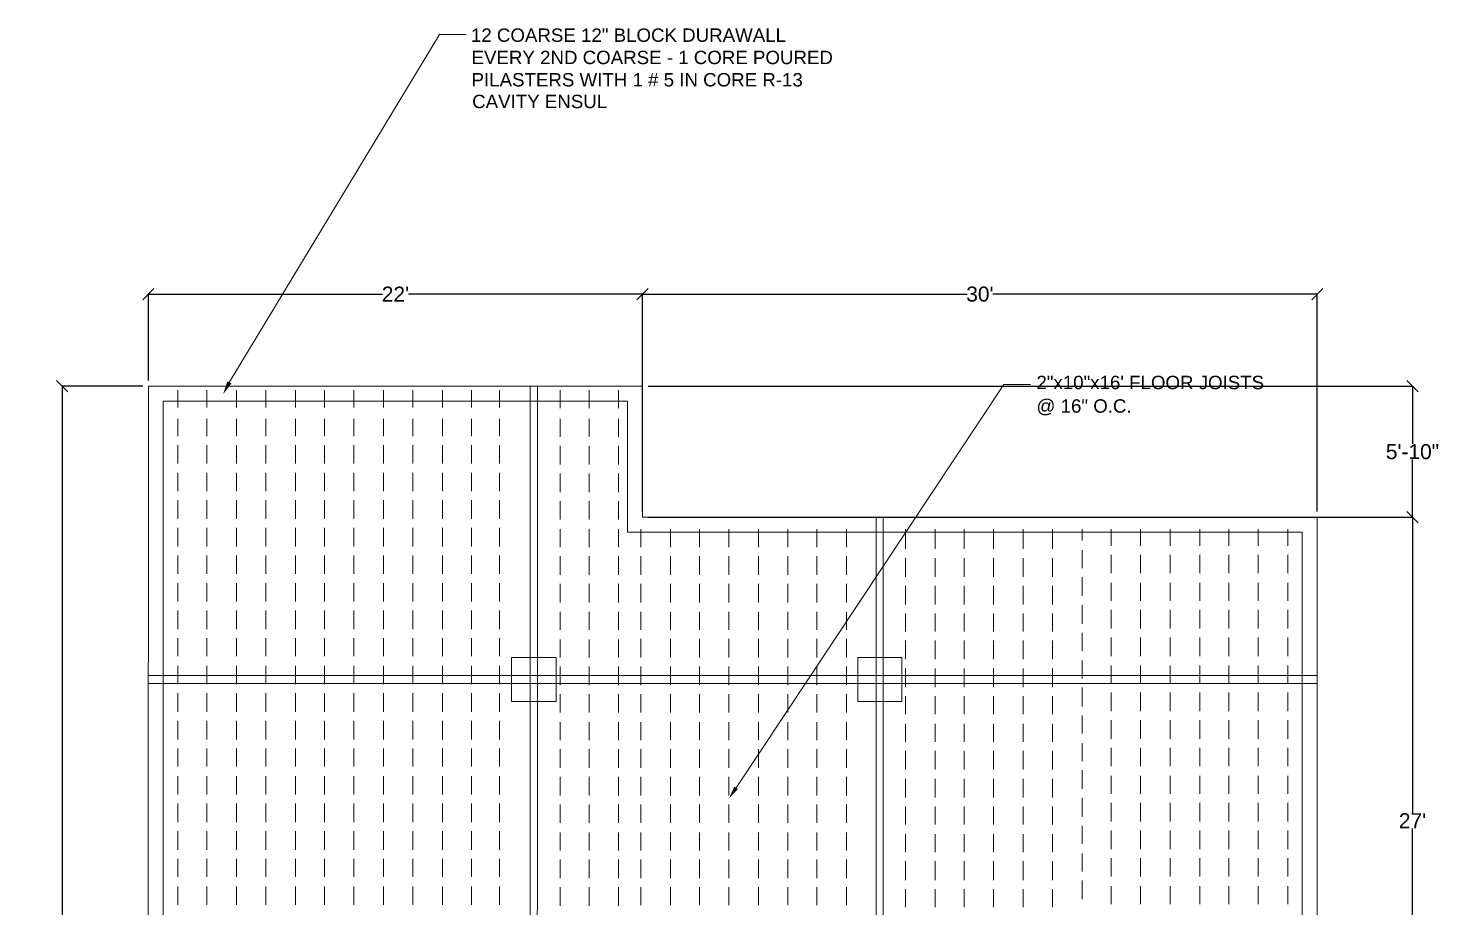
# Model space of a CAD drawing. Header units: inches. Extents: x 2489 to 11897, y 91 to 1364.
# Drawn here: x 8657 to 9411, y 712 to 1182 of the extents above; entities that cross this region are included whole.
import ezdxf

# ---------------------------------------------------------------- set-up
doc = ezdxf.new("R2010")
doc.units = ezdxf.units.IN
doc.header["$MEASUREMENT"] = 0
for name, color, linetype in [('PDF_Geometry', 7, 'Continuous'), ('PDF_Solid Fills', 7, 'Continuous'), ('PDF_Text', 7, 'Continuous')]:
    doc.layers.add(name, color=color, linetype=linetype)
doc.styles.add('PDF Arial', font='arial.ttf')
doc.styles.get("Standard").update_dxf_attribs({"font": 'arial.ttf'})
doc.dimstyles.get("Standard").update_dxf_attribs({"dimtxt": 8, "dimasz": 6, "dimexe": 0.18, "dimexo": 3, "dimgap": 0.09, "dimtad": 0, "dimtih": 1, "dimtoh": 1, "dimdec": 4, "dimzin": 0, "dimdsep": 46, "dimlunit": 4, "dimtxsty": 'Standard', "dimblk": 'OBLIQUE', "dimcen": 0.09, "dimadec": 0, "dimazin": 0, "dimtfac": 1, "dimtdec": 4, "dimtofl": 0, "dimtmove": 0, "dimatfit": 3, "dimldrblk": 'OBLIQUE', "dimfxl": 1, "dimtolj": 1, "dimtzin": 0, "dimarcsym": 0})

# ---------------------------------------------------------------- blocks, each defined once
blk = doc.blocks.new('_Oblique')
at = {"color": 0, "linetype": 'ByBlock', "lineweight": -2}
blk.add_line((-0.5, -0.5), (0.5, 0.5), dxfattribs=at)
blk = doc.blocks.new('*D166')
at = {"color": 0, "lineweight": -2, "transparency": 16777216}
for p, q in [((9348.21, 920.87), (9396.2, 920.87)), ((9396.02, 920.87), (9396.02, 762.99)), ((9396.02, 596.9), (9396.02, 754.78)), ((9348.21, 596.9), (9396.2, 596.9))]:
    blk.add_line(p, q, dxfattribs=at)
at = {"layer": 'Defpoints', "color": 0, "lineweight": 15, "transparency": 16777216}
for p in [(9345.21, 920.87), (9396.02, 920.87), (9345.21, 596.9)]:
    blk.add_point(p, dxfattribs=at)
at = {"color": 0, "lineweight": -2, "transparency": 16777216, "xscale": 6, "yscale": 6, "zscale": 6}
for p, rotation in [((9396.02, 920.87), 90), ((9396.02, 596.9), 270)]:
    blk.add_blockref('_Oblique', p, dxfattribs=dict(at, rotation=rotation))
at = {"color": 0, "lineweight": 15, "transparency": 16777216, "insert": (9396.02, 758.89), "char_height": 8, "attachment_point": 5}
blk.add_mtext("\\A1;27'", dxfattribs=at)
blk = doc.blocks.new('*D167')
at = {"color": 0, "lineweight": -2, "transparency": 16777216}
for p, q in [((8984.98, 923.87), (8984.98, 1040.09)), ((8984.98, 1039.91), (9158.22, 1039.91)), ((9345.21, 1039.91), (9171.97, 1039.91)), ((9345.21, 923.87), (9345.21, 1040.09))]:
    blk.add_line(p, q, dxfattribs=at)
at = {"layer": 'Defpoints', "color": 0, "lineweight": 15, "transparency": 16777216}
for p in [(9345.21, 1039.91), (8984.98, 920.87), (9345.21, 920.87)]:
    blk.add_point(p, dxfattribs=at)
at = {"color": 0, "lineweight": -2, "transparency": 16777216, "xscale": 6, "yscale": 6, "zscale": 6, "rotation": 180}
blk.add_blockref('_Oblique', (8984.98, 1039.91), dxfattribs=at)
at = {"color": 0, "lineweight": -2, "transparency": 16777216, "xscale": 6, "yscale": 6, "zscale": 6}
blk.add_blockref('_Oblique', (9345.21, 1039.91), dxfattribs=at)
at = {"color": 0, "lineweight": 15, "transparency": 16777216, "insert": (9165.1, 1039.91), "char_height": 8, "attachment_point": 5}
blk.add_mtext("\\A1;30'", dxfattribs=at)
blk = doc.blocks.new('*D168')
at = {"color": 0, "lineweight": -2, "transparency": 16777216}
for p, q in [((8721.21, 993.73), (8721.21, 1040.09)), ((8721.21, 1039.91), (8846.15, 1039.91)), ((8984.98, 1039.91), (8860.04, 1039.91)), ((8984.98, 993.73), (8984.98, 1040.09))]:
    blk.add_line(p, q, dxfattribs=at)
at = {"layer": 'Defpoints', "color": 0, "lineweight": 15, "transparency": 16777216}
for p in [(8721.21, 1039.91), (8721.21, 990.73), (8984.98, 990.73)]:
    blk.add_point(p, dxfattribs=at)
at = {"color": 0, "lineweight": -2, "transparency": 16777216, "xscale": 6, "yscale": 6, "zscale": 6, "rotation": 180}
blk.add_blockref('_Oblique', (8721.21, 1039.91), dxfattribs=at)
at = {"color": 0, "lineweight": -2, "transparency": 16777216, "xscale": 6, "yscale": 6, "zscale": 6}
blk.add_blockref('_Oblique', (8984.98, 1039.91), dxfattribs=at)
at = {"color": 0, "lineweight": 15, "transparency": 16777216, "insert": (8853.1, 1039.91), "char_height": 8, "attachment_point": 5}
blk.add_mtext("\\A1;22'", dxfattribs=at)
blk = doc.blocks.new('*D169')
at = {"color": 0, "lineweight": -2, "transparency": 16777216}
for p, q in [((8718.21, 990.73), (8675.04, 990.73)), ((8675.22, 990.73), (8675.22, 677.91)), ((8675.22, 356.75), (8675.22, 669.56)), ((8718.2, 356.75), (8675.04, 356.75))]:
    blk.add_line(p, q, dxfattribs=at)
at = {"layer": 'Defpoints', "color": 0, "lineweight": 15, "transparency": 16777216}
for p in [(8721.21, 990.73), (8675.22, 356.75), (8721.2, 356.75)]:
    blk.add_point(p, dxfattribs=at)
at = {"color": 0, "lineweight": -2, "transparency": 16777216, "xscale": 6, "yscale": 6, "zscale": 6}
for p, rotation in [((8675.22, 990.73), 90), ((8675.22, 356.75), 270)]:
    blk.add_blockref('_Oblique', p, dxfattribs=dict(at, rotation=rotation))
at = {"color": 0, "lineweight": 15, "transparency": 16777216, "insert": (8675.22, 673.74), "char_height": 8, "attachment_point": 5}
blk.add_mtext('\\A1;52\'-10"', dxfattribs=at)
blk = doc.blocks.new('*D176')
at = {"color": 0, "lineweight": -2, "transparency": 16777216}
for p, q in [((8987.98, 990.73), (9396.2, 990.73)), ((9396.02, 990.73), (9396.02, 959.97)), ((9396.02, 920.87), (9396.02, 951.63)), ((8987.98, 920.87), (9396.2, 920.87))]:
    blk.add_line(p, q, dxfattribs=at)
at = {"layer": 'Defpoints', "color": 0, "lineweight": 15, "transparency": 16777216}
for p in [(8984.98, 990.73), (9396.02, 990.73), (8984.98, 920.87)]:
    blk.add_point(p, dxfattribs=at)
at = {"color": 0, "lineweight": -2, "transparency": 16777216, "xscale": 6, "yscale": 6, "zscale": 6}
for p, rotation in [((9396.02, 990.73), 90), ((9396.02, 920.87), 270)]:
    blk.add_blockref('_Oblique', p, dxfattribs=dict(at, rotation=rotation))
at = {"color": 0, "lineweight": 15, "transparency": 16777216, "insert": (9396.02, 955.8), "char_height": 8, "attachment_point": 5}
blk.add_mtext('\\A1;5\'-10"', dxfattribs=at)

msp = doc.modelspace()

# ---------------------------------------------------------------- linework, layer by layer
at = {"lineweight": 15}
for p, q in [((8721.21073, 990.72542), (8721.2048, 356.74677)), ((8984.98042, 990.72536), (8721.21073, 990.72542)), ((8984.98044, 920.87464), (8984.98042, 990.72536)), ((8729.21066, 982.72542), (8729.20487, 364.74677)), ((8976.98042, 982.72536), (8729.21066, 982.72542)), ((8976.98043, 912.87464), (8976.98042, 982.72536)), ((9345.21072, 920.87464), (8984.98044, 920.87464)), ((9345.21072, 596.90021), (9345.21072, 920.87464)), ((9337.21072, 912.87464), (8976.98043, 912.87464)), ((9337.21072, 596.90021), (9337.21072, 912.87464))]:
    msp.add_line(p, q, dxfattribs=at)
at = {"layer": 'PDF_Geometry', "lineweight": 9}
for points in [[(8764.33397, 992.83964), (8876.64759, 1178.42062), (8890.80742, 1178.42062)], [(8736.97971, 988.73161), (8736.97971, 979.39896)], [(8752.42683, 988.73161), (8752.42683, 979.39896)], [(8768.19572, 988.73161), (8768.19572, 979.39896)], [(8783.96472, 988.73161), (8783.96472, 979.39896)], [(8815.18086, 988.73161), (8815.18086, 979.39896)], [(8846.71875, 988.73161), (8846.71875, 979.39896)], [(8862.48763, 988.73161), (8862.48763, 979.39896)], [(8878.25664, 988.73161), (8878.25664, 979.39896)], [(8893.70376, 988.73161), (8893.70376, 979.39896)], [(8908.70376, 988.73161), (8908.70376, 979.39896)], [(8941.01067, 988.73161), (8941.01067, 979.07715)], [(8956.45767, 988.73161), (8956.45767, 979.07715)], [(8972.2268, 988.73161), (8972.2268, 979.07715)], [(9034.9807, 776.47316), (9177.8668, 991.76761), (9192.02651, 991.76761)], [(8736.97971, 973.42414), (8736.97971, 964.09149)], [(8752.42683, 973.42414), (8752.42683, 964.09149)], [(8768.19572, 973.42414), (8768.19572, 964.09149)], [(8783.96472, 973.42414), (8783.96472, 964.09149)], [(8815.18086, 973.42414), (8815.18086, 964.09149)], [(8846.71875, 973.42414), (8846.71875, 964.09149)], [(8862.48763, 973.42414), (8862.48763, 964.09149)], [(8878.25664, 973.42414), (8878.25664, 964.09149)], [(8893.70376, 973.42414), (8893.70376, 964.09149)], [(8908.70376, 973.42414), (8908.70376, 964.09149)], [(8941.01067, 973.42414), (8941.01067, 963.76968)], [(8956.45767, 973.42414), (8956.45767, 963.76968)], [(8972.2268, 973.42414), (8972.2268, 963.76968)], [(8736.97971, 959.26426), (8736.97971, 949.6098)], [(8752.42683, 959.26426), (8752.42683, 949.6098)], [(8768.19572, 959.26426), (8768.19572, 949.6098)], [(8783.96472, 959.26426), (8783.96472, 949.6098)], [(8815.18086, 959.26426), (8815.18086, 949.6098)], [(8846.71875, 959.26426), (8846.71875, 949.6098)], [(8862.48763, 959.26426), (8862.48763, 949.6098)], [(8878.25664, 959.26426), (8878.25664, 949.6098)], [(8893.70376, 959.26426), (8893.70376, 949.6098)], [(8908.70376, 959.26426), (8908.70376, 949.6098)], [(8941.01067, 958.94245), (8941.01067, 948.96617)], [(8956.45767, 958.94245), (8956.45767, 948.96617)], [(8972.2268, 958.94245), (8972.2268, 948.96617)], [(8736.97971, 944.46076), (8736.97971, 934.80629)], [(8752.42683, 944.46076), (8752.42683, 934.80629)], [(8768.19572, 944.46076), (8768.19572, 934.80629)], [(8783.96472, 944.46076), (8783.96472, 934.80629)], [(8815.18086, 944.46076), (8815.18086, 934.80629)], [(8846.71875, 944.46076), (8846.71875, 934.80629)], [(8862.48763, 944.46076), (8862.48763, 934.80629)], [(8878.25664, 944.46076), (8878.25664, 934.80629)], [(8893.70376, 944.46076), (8893.70376, 934.80629)], [(8908.70376, 944.46076), (8908.70376, 934.80629)], [(8941.01067, 944.13894), (8941.01067, 934.16266)], [(8956.45767, 944.13894), (8956.45767, 934.16266)], [(8972.2268, 944.13894), (8972.2268, 934.16266)], [(8736.97971, 929.97906), (8736.97971, 920.00279)], [(8752.42683, 929.97906), (8752.42683, 920.00279)], [(8768.19572, 929.97906), (8768.19572, 920.00279)], [(8783.96472, 929.97906), (8783.96472, 920.00279)], [(8815.18086, 929.97906), (8815.18086, 920.00279)], [(8846.71875, 929.97906), (8846.71875, 920.00279)], [(8862.48763, 929.97906), (8862.48763, 920.00279)], [(8878.25664, 929.97906), (8878.25664, 920.00279)], [(8893.70376, 929.97906), (8893.70376, 920.00279)], [(8908.70376, 929.97906), (8908.70376, 920.00279)], [(8941.01067, 929.33543), (8941.01067, 919.68097)], [(8956.45767, 929.33543), (8956.45767, 919.68097)], [(8972.2268, 929.33543), (8972.2268, 919.68097)], [(8736.97971, 915.17556), (8736.97971, 905.19928)], [(8752.42683, 915.17556), (8752.42683, 905.19928)], [(8768.19572, 915.17556), (8768.19572, 905.19928)], [(8783.96472, 915.17556), (8783.96472, 905.19928)], [(8815.18086, 915.17556), (8815.18086, 905.19928)], [(8846.71875, 915.17556), (8846.71875, 905.19928)], [(8862.48763, 915.17556), (8862.48763, 905.19928)], [(8878.25664, 915.17556), (8878.25664, 905.19928)], [(8893.70376, 915.17556), (8893.70376, 905.19928)], [(8908.70376, 915.17556), (8908.70376, 905.19928)], [(8941.01067, 914.53192), (8941.01067, 904.87746)], [(8956.45767, 914.53192), (8956.45767, 904.87746)], [(8972.2268, 914.53192), (8972.2268, 904.87746)], [(8984.13381, 914.53199), (8984.13381, 904.87753)], [(8999.90294, 914.53199), (8999.90294, 904.87753)], [(9015.34994, 914.53199), (9015.34994, 904.87753)], [(9031.11882, 914.53199), (9031.11882, 904.87753)], [(9046.88795, 914.53199), (9046.88795, 904.87753)], [(9062.65684, 914.53199), (9062.65684, 904.87753)], [(9078.10409, 914.53199), (9078.10409, 904.87753)], [(9093.87297, 914.53199), (9093.87297, 904.87753)], [(9109.64185, 914.53199), (9109.64185, 904.87753)], [(9125.41074, 914.53199), (9125.41074, 903.91208)], [(9141.17987, 914.53199), (9141.17987, 903.91208)], [(9156.62687, 914.53199), (9156.62687, 903.91208)], [(9172.396, 914.53199), (9172.396, 903.91208)], [(9188.16488, 914.53199), (9188.16488, 903.91208)], [(9203.93377, 914.53199), (9203.93377, 903.91208)], [(9219.70266, 914.53199), (9219.70266, 908.4175)], [(9235.1499, 914.53199), (9235.1499, 905.52116)], [(9250.91879, 914.53199), (9250.91879, 905.52116)], [(9266.68767, 914.53199), (9266.68767, 905.52116)], [(9282.4568, 914.53199), (9282.4568, 905.52116)], [(9297.9038, 914.53199), (9297.9038, 905.52116)], [(9313.67293, 914.53199), (9313.67293, 905.52116)], [(9329.44182, 914.53199), (9329.44182, 905.52116)], [(8736.97971, 900.37205), (8736.97971, 890.71759)], [(8752.42683, 900.37205), (8752.42683, 890.71759)], [(8768.19572, 900.37205), (8768.19572, 890.71759)], [(8783.96472, 900.37205), (8783.96472, 890.71759)], [(8815.18086, 900.37205), (8815.18086, 890.71759)], [(8846.71875, 900.37205), (8846.71875, 890.71759)], [(8862.48763, 900.37205), (8862.48763, 890.71759)], [(8878.25664, 900.37205), (8878.25664, 890.71759)], [(8893.70376, 900.37205), (8893.70376, 890.71759)], [(8908.70376, 900.37205), (8908.70376, 890.71759)], [(8941.01067, 900.05023), (8941.01067, 890.07396)], [(8956.45767, 900.05023), (8956.45767, 890.07396)], [(8972.2268, 900.05023), (8972.2268, 890.07396)], [(8984.13381, 900.0503), (8984.13381, 890.07402)], [(8999.90294, 900.0503), (8999.90294, 890.07402)], [(9015.34994, 900.0503), (9015.34994, 890.07402)], [(9031.11882, 900.0503), (9031.11882, 890.07402)], [(9046.88795, 900.0503), (9046.88795, 890.07402)], [(9062.65684, 900.0503), (9062.65684, 890.07402)], [(9078.10409, 900.0503), (9078.10409, 890.07402)], [(9093.87297, 900.0503), (9093.87297, 890.07402)], [(9109.64185, 900.0503), (9109.64185, 890.07402)], [(9125.41074, 899.08485), (9125.41074, 889.10857)], [(9141.17987, 899.08485), (9141.17987, 889.10857)], [(9156.62687, 899.08485), (9156.62687, 889.10857)], [(9172.396, 899.08485), (9172.396, 889.10857)], [(9188.16488, 899.08485), (9188.16488, 889.10857)], [(9203.93377, 899.08485), (9203.93377, 889.10857)], [(9219.70266, 903.26845), (9219.70266, 893.61399)], [(9235.1499, 900.69393), (9235.1499, 891.03947)], [(9250.91879, 900.69393), (9250.91879, 891.03947)], [(9266.68767, 900.69393), (9266.68767, 891.03947)], [(9282.4568, 900.69393), (9282.4568, 891.03947)], [(9297.9038, 900.69393), (9297.9038, 891.03947)], [(9313.67293, 900.69393), (9313.67293, 891.03947)], [(9329.44182, 900.69393), (9329.44182, 891.03947)], [(8736.97971, 885.56854), (8736.97971, 875.91408)], [(8752.42683, 885.56854), (8752.42683, 875.91408)], [(8768.19572, 885.56854), (8768.19572, 875.91408)], [(8783.96472, 885.56854), (8783.96472, 875.91408)], [(8815.18086, 885.56854), (8815.18086, 875.91408)], [(8846.71875, 885.56854), (8846.71875, 875.91408)], [(8862.48763, 885.56854), (8862.48763, 875.91408)], [(8878.25664, 885.56854), (8878.25664, 875.91408)], [(8893.70376, 885.56854), (8893.70376, 875.91408)], [(8908.70376, 885.56854), (8908.70376, 875.91408)], [(8941.01067, 885.24673), (8941.01067, 875.27045)], [(8956.45767, 885.24673), (8956.45767, 875.27045)], [(8972.2268, 885.24673), (8972.2268, 875.27045)], [(8984.13381, 885.24679), (8984.13381, 875.27051)], [(8999.90294, 885.24679), (8999.90294, 875.27051)], [(9015.34994, 885.24679), (9015.34994, 875.27051)], [(9031.11882, 885.24679), (9031.11882, 875.27051)], [(9046.88795, 885.24679), (9046.88795, 875.27051)], [(9062.65684, 885.24679), (9062.65684, 875.27051)], [(9078.10409, 885.24679), (9078.10409, 875.27051)], [(9093.87297, 885.24679), (9093.87297, 875.27051)], [(9109.64185, 885.24679), (9109.64185, 875.27051)], [(9125.41074, 884.28134), (9125.41074, 874.30507)], [(9141.17987, 884.28134), (9141.17987, 874.30507)], [(9156.62687, 884.28134), (9156.62687, 874.30507)], [(9172.396, 884.28134), (9172.396, 874.30507)], [(9188.16488, 884.28134), (9188.16488, 874.30507)], [(9203.93377, 884.28134), (9203.93377, 874.30507)], [(9219.70266, 888.78676), (9219.70266, 878.81048)], [(9235.1499, 885.89042), (9235.1499, 876.23596)], [(9250.91879, 885.89042), (9250.91879, 876.23596)], [(9266.68767, 885.89042), (9266.68767, 876.23596)], [(9282.4568, 885.89042), (9282.4568, 876.23596)], [(9297.9038, 885.89042), (9297.9038, 876.23596)], [(9313.67293, 885.89042), (9313.67293, 876.23596)], [(9329.44182, 885.89042), (9329.44182, 876.23596)], [(8736.97971, 871.08685), (8736.97971, 861.11057)], [(8752.42683, 871.08685), (8752.42683, 861.11057)], [(8768.19572, 871.08685), (8768.19572, 861.11057)], [(8783.96472, 871.08685), (8783.96472, 861.11057)], [(8815.18086, 871.08685), (8815.18086, 861.11057)], [(8846.71875, 871.08685), (8846.71875, 861.11057)], [(8862.48763, 871.08685), (8862.48763, 861.11057)], [(8878.25664, 871.08685), (8878.25664, 861.11057)], [(8893.70376, 871.08685), (8893.70376, 861.11057)], [(8908.70376, 871.08685), (8908.70376, 861.11057)], [(8941.01067, 870.44322), (8941.01067, 860.78876)], [(8956.45767, 870.44322), (8956.45767, 860.78876)], [(8972.2268, 870.44322), (8972.2268, 860.78876)], [(8984.13381, 870.44328), (8984.13381, 860.78882)], [(8999.90294, 870.44328), (8999.90294, 860.78882)], [(9015.34994, 870.44328), (9015.34994, 860.78882)], [(9031.11882, 870.44328), (9031.11882, 860.78882)], [(9046.88795, 870.44328), (9046.88795, 860.78882)], [(9062.65684, 870.44328), (9062.65684, 860.78882)], [(9078.10409, 870.44328), (9078.10409, 860.78882)], [(9093.87297, 870.44328), (9093.87297, 860.78882)], [(9109.64185, 870.44328), (9109.64185, 860.78882)], [(9125.41074, 869.47784), (9125.41074, 859.82337)], [(9141.17987, 869.47784), (9141.17987, 859.82337)], [(9156.62687, 869.47784), (9156.62687, 859.82337)], [(9172.396, 869.47784), (9172.396, 859.82337)], [(9188.16488, 869.47784), (9188.16488, 859.82337)], [(9203.93377, 869.47784), (9203.93377, 859.82337)], [(9219.70266, 873.98325), (9219.70266, 864.00697)], [(9235.1499, 871.40873), (9235.1499, 861.43245)], [(9250.91879, 871.40873), (9250.91879, 861.43245)], [(9266.68767, 871.40873), (9266.68767, 861.43245)], [(9282.4568, 871.40873), (9282.4568, 861.43245)], [(9297.9038, 871.40873), (9297.9038, 861.43245)], [(9313.67293, 871.40873), (9313.67293, 861.43245)], [(9329.44182, 871.40873), (9329.44182, 861.43245)], [(8736.97971, 856.28334), (8736.97971, 846.62888)], [(8752.42683, 856.28334), (8752.42683, 846.62888)], [(8768.19572, 856.28334), (8768.19572, 846.62888)], [(8783.96472, 856.28334), (8783.96472, 846.62888)], [(8815.18086, 856.28334), (8815.18086, 846.62888)], [(8846.71875, 856.28334), (8846.71875, 846.62888)], [(8862.48763, 856.28334), (8862.48763, 846.62888)], [(8878.25664, 856.28334), (8878.25664, 846.62888)], [(8893.70376, 856.28334), (8893.70376, 846.62888)], [(8908.70376, 856.28334), (8908.70376, 846.62888)], [(8941.01067, 855.63971), (8941.01067, 845.98525)], [(8956.45767, 855.63971), (8956.45767, 845.98525)], [(8972.2268, 855.63971), (8972.2268, 845.98525)], [(8984.13381, 855.96159), (8984.13381, 845.98531)], [(8999.90294, 855.96159), (8999.90294, 845.98531)], [(9015.34994, 855.96159), (9015.34994, 845.98531)], [(9031.11882, 855.96159), (9031.11882, 845.98531)], [(9046.88795, 855.96159), (9046.88795, 845.98531)], [(9062.65684, 855.96159), (9062.65684, 845.98531)], [(9078.10409, 855.96159), (9078.10409, 845.98531)], [(9093.87297, 855.96159), (9093.87297, 845.98531)], [(9109.64185, 855.96159), (9109.64185, 845.98531)], [(9125.41074, 854.99614), (9125.41074, 845.01987)], [(9141.17987, 854.99614), (9141.17987, 845.01987)], [(9156.62687, 854.99614), (9156.62687, 845.01987)], [(9172.396, 854.99614), (9172.396, 845.01987)], [(9188.16488, 854.99614), (9188.16488, 845.01987)], [(9203.93377, 854.99614), (9203.93377, 845.01987)], [(9219.70266, 859.17974), (9219.70266, 849.52528)], [(9235.1499, 856.60522), (9235.1499, 846.62895)], [(9250.91879, 856.60522), (9250.91879, 846.62895)], [(9266.68767, 856.60522), (9266.68767, 846.62895)], [(9282.4568, 856.60522), (9282.4568, 846.62895)], [(9297.9038, 856.60522), (9297.9038, 846.62895)], [(9313.67293, 856.60522), (9313.67293, 846.62895)], [(9329.44182, 856.60522), (9329.44182, 846.62895)], [(8736.97971, 841.47984), (8736.97971, 831.82537)], [(8752.42683, 841.47984), (8752.42683, 831.82537)], [(8768.19572, 841.47984), (8768.19572, 831.82537)], [(8783.96472, 841.47984), (8783.96472, 831.82537)], [(8815.18086, 841.47984), (8815.18086, 831.82537)], [(8846.71875, 841.47984), (8846.71875, 831.82537)], [(8862.48763, 841.47984), (8862.48763, 831.82537)], [(8878.25664, 841.47984), (8878.25664, 831.82537)], [(8893.70376, 841.47984), (8893.70376, 831.82537)], [(8908.70376, 841.47984), (8908.70376, 831.82537)], [(8941.01067, 841.15801), (8941.01067, 831.18174)], [(8956.45767, 841.15801), (8956.45767, 831.18174)], [(8972.2268, 841.15801), (8972.2268, 831.18174)], [(8984.13381, 841.15808), (8984.13381, 831.18181)], [(8999.90294, 841.15808), (8999.90294, 831.18181)], [(9015.34994, 841.15808), (9015.34994, 831.18181)], [(9031.11882, 841.15808), (9031.11882, 831.18181)], [(9046.88795, 841.15808), (9046.88795, 831.18181)], [(9062.65684, 841.15808), (9062.65684, 831.18181)], [(9078.10409, 841.15808), (9078.10409, 831.18181)], [(9093.87297, 841.15808), (9093.87297, 831.18181)], [(9109.64185, 841.15808), (9109.64185, 831.18181)], [(9125.41074, 840.19264), (9125.41074, 830.21636)], [(9141.17987, 840.19264), (9141.17987, 830.21636)], [(9156.62687, 840.19264), (9156.62687, 830.21636)], [(9172.396, 840.19264), (9172.396, 830.21636)], [(9188.16488, 840.19264), (9188.16488, 830.21636)], [(9203.93377, 840.19264), (9203.93377, 830.21636)], [(9219.70266, 844.37623), (9219.70266, 834.72178)], [(9235.1499, 841.80171), (9235.1499, 832.14725)], [(9250.91879, 841.80171), (9250.91879, 832.14725)], [(9266.68767, 841.80171), (9266.68767, 832.14725)], [(9282.4568, 841.80171), (9282.4568, 832.14725)], [(9297.9038, 841.80171), (9297.9038, 832.14725)], [(9313.67293, 841.80171), (9313.67293, 832.14725)], [(9329.44182, 841.80171), (9329.44182, 832.14725)], [(9219.70266, 829.89454), (9219.70266, 819.91827)], [(8736.97971, 826.99814), (8736.97971, 817.02186)], [(8752.42683, 826.99814), (8752.42683, 817.02186)], [(8768.19572, 826.99814), (8768.19572, 817.02186)], [(8783.96472, 826.99814), (8783.96472, 817.02186)], [(8815.18086, 826.99814), (8815.18086, 817.02186)], [(8846.71875, 826.99814), (8846.71875, 817.02186)], [(8862.48763, 826.99814), (8862.48763, 817.02186)], [(8878.25664, 826.99814), (8878.25664, 817.02186)], [(8893.70376, 826.99814), (8893.70376, 817.02186)], [(8908.70376, 826.99814), (8908.70376, 817.02186)], [(8941.01067, 826.35451), (8941.01067, 816.70005)], [(8956.45767, 826.35451), (8956.45767, 816.70005)], [(8972.2268, 826.35451), (8972.2268, 816.70005)], [(8984.13381, 826.35458), (8984.13381, 816.70012)], [(8999.90294, 826.35458), (8999.90294, 816.70012)], [(9015.34994, 826.35458), (9015.34994, 816.70012)], [(9031.11882, 826.35458), (9031.11882, 816.70012)], [(9046.88795, 826.35458), (9046.88795, 816.70012)], [(9062.65684, 826.35458), (9062.65684, 816.70012)], [(9078.10409, 826.35458), (9078.10409, 816.70012)], [(9093.87297, 826.35458), (9093.87297, 816.70012)], [(9109.64185, 826.35458), (9109.64185, 816.70012)], [(9125.41074, 825.38913), (9125.41074, 815.73467)], [(9141.17987, 825.38913), (9141.17987, 815.73467)], [(9156.62687, 825.38913), (9156.62687, 815.73467)], [(9172.396, 825.38913), (9172.396, 815.73467)], [(9188.16488, 825.38913), (9188.16488, 815.73467)], [(9203.93377, 825.38913), (9203.93377, 815.73467)], [(9235.1499, 827.32002), (9235.1499, 817.34375)], [(9250.91879, 827.32002), (9250.91879, 817.34375)], [(9266.68767, 827.32002), (9266.68767, 817.34375)], [(9282.4568, 827.32002), (9282.4568, 817.34375)], [(9297.9038, 827.32002), (9297.9038, 817.34375)], [(9313.67293, 827.32002), (9313.67293, 817.34375)], [(9329.44182, 827.32002), (9329.44182, 817.34375)], [(9219.70266, 815.09104), (9219.70266, 805.43657)], [(8736.97971, 812.19463), (8736.97971, 802.21835)], [(8752.42683, 812.19463), (8752.42683, 802.21835)], [(8768.19572, 812.19463), (8768.19572, 802.21835)], [(8783.96472, 812.19463), (8783.96472, 802.21835)], [(8815.18086, 812.19463), (8815.18086, 802.21835)], [(8846.71875, 812.19463), (8846.71875, 802.21835)], [(8862.48763, 812.19463), (8862.48763, 802.21835)], [(8878.25664, 812.19463), (8878.25664, 802.21835)], [(8893.70376, 812.19463), (8893.70376, 802.21835)], [(8908.70376, 812.19463), (8908.70376, 802.21835)], [(8941.01067, 811.551), (8941.01067, 801.89654)], [(8956.45767, 811.551), (8956.45767, 801.89654)], [(8972.2268, 811.551), (8972.2268, 801.89654)], [(8984.13381, 811.55107), (8984.13381, 801.89661)], [(8999.90294, 811.55107), (8999.90294, 801.89661)], [(9015.34994, 811.55107), (9015.34994, 801.89661)], [(9031.11882, 811.55107), (9031.11882, 801.89661)], [(9046.88795, 811.55107), (9046.88795, 801.89661)], [(9062.65684, 811.55107), (9062.65684, 801.89661)], [(9078.10409, 811.55107), (9078.10409, 801.89661)], [(9093.87297, 811.55107), (9093.87297, 801.89661)], [(9109.64185, 811.55107), (9109.64185, 801.89661)], [(9125.41074, 810.58562), (9125.41074, 800.93116)], [(9141.17987, 810.58562), (9141.17987, 800.93116)], [(9156.62687, 810.58562), (9156.62687, 800.93116)], [(9172.396, 810.58562), (9172.396, 800.93116)], [(9188.16488, 810.58562), (9188.16488, 800.93116)], [(9203.93377, 810.58562), (9203.93377, 800.93116)], [(9235.1499, 812.51651), (9235.1499, 802.54024)], [(9250.91879, 812.51651), (9250.91879, 802.54024)], [(9266.68767, 812.51651), (9266.68767, 802.54024)], [(9282.4568, 812.51651), (9282.4568, 802.54024)], [(9297.9038, 812.51651), (9297.9038, 802.54024)], [(9313.67293, 812.51651), (9313.67293, 802.54024)], [(9329.44182, 812.51651), (9329.44182, 802.54024)], [(9219.70266, 800.28753), (9219.70266, 790.63307)], [(8736.97971, 797.39113), (8736.97971, 787.73667)], [(8752.42683, 797.39113), (8752.42683, 787.73667)], [(8768.19572, 797.39113), (8768.19572, 787.73667)], [(8783.96472, 797.39113), (8783.96472, 787.73667)], [(8815.18086, 797.39113), (8815.18086, 787.73667)], [(8846.71875, 797.39113), (8846.71875, 787.73667)], [(8862.48763, 797.39113), (8862.48763, 787.73667)], [(8878.25664, 797.39113), (8878.25664, 787.73667)], [(8893.70376, 797.39113), (8893.70376, 787.73667)], [(8908.70376, 797.39113), (8908.70376, 787.73667)], [(8941.01067, 797.06931), (8941.01067, 787.09304)], [(8956.45767, 797.06931), (8956.45767, 787.09304)], [(8972.2268, 797.06931), (8972.2268, 787.09304)], [(8984.13381, 797.06937), (8984.13381, 787.0931)], [(8999.90294, 797.06937), (8999.90294, 787.0931)], [(9015.34994, 797.06937), (9015.34994, 787.0931)], [(9031.11882, 797.06937), (9031.11882, 787.0931)], [(9046.88795, 797.06937), (9046.88795, 787.0931)], [(9062.65684, 797.06937), (9062.65684, 787.0931)], [(9078.10409, 797.06937), (9078.10409, 787.0931)], [(9093.87297, 797.06937), (9093.87297, 787.0931)], [(9109.64185, 797.06937), (9109.64185, 787.0931)], [(9125.41074, 796.10393), (9125.41074, 786.12765)], [(9141.17987, 796.10393), (9141.17987, 786.12765)], [(9156.62687, 796.10393), (9156.62687, 786.12765)], [(9172.396, 796.10393), (9172.396, 786.12765)], [(9188.16488, 796.10393), (9188.16488, 786.12765)], [(9203.93377, 796.10393), (9203.93377, 786.12765)], [(9235.1499, 797.713), (9235.1499, 788.05854)], [(9250.91879, 797.713), (9250.91879, 788.05854)], [(9266.68767, 797.713), (9266.68767, 788.05854)], [(9282.4568, 797.713), (9282.4568, 788.05854)], [(9297.9038, 797.713), (9297.9038, 788.05854)], [(9313.67293, 797.713), (9313.67293, 788.05854)], [(9329.44182, 797.713), (9329.44182, 788.05854)], [(9219.70266, 785.80584), (9219.70266, 775.82956)], [(8736.97971, 782.58763), (8736.97971, 772.93316)], [(8752.42683, 782.58763), (8752.42683, 772.93316)], [(8768.19572, 782.58763), (8768.19572, 772.93316)], [(8783.96472, 782.58763), (8783.96472, 772.93316)], [(8815.18086, 782.58763), (8815.18086, 772.93316)], [(8846.71875, 782.58763), (8846.71875, 772.93316)], [(8862.48763, 782.58763), (8862.48763, 772.93316)], [(8878.25664, 782.58763), (8878.25664, 772.93316)], [(8893.70376, 782.58763), (8893.70376, 772.93316)], [(8908.70376, 782.58763), (8908.70376, 772.93316)], [(8941.01067, 782.2658), (8941.01067, 772.28953)], [(8956.45767, 782.2658), (8956.45767, 772.28953)], [(8972.2268, 782.2658), (8972.2268, 772.28953)], [(8984.13381, 782.26586), (8984.13381, 772.28959)], [(8999.90294, 782.26586), (8999.90294, 772.28959)], [(9015.34994, 782.26586), (9015.34994, 772.28959)], [(9031.11882, 782.26586), (9031.11882, 772.28959)], [(9046.88795, 782.26586), (9046.88795, 772.28959)], [(9062.65684, 782.26586), (9062.65684, 772.28959)], [(9078.10409, 782.26586), (9078.10409, 772.28959)], [(9093.87297, 782.26586), (9093.87297, 772.28959)], [(9109.64185, 782.26586), (9109.64185, 772.28959)], [(9125.41074, 781.30043), (9125.41074, 771.32415)], [(9141.17987, 781.30043), (9141.17987, 771.32415)], [(9156.62687, 781.30043), (9156.62687, 771.32415)], [(9172.396, 781.30043), (9172.396, 771.32415)], [(9188.16488, 781.30043), (9188.16488, 771.32415)], [(9203.93377, 781.30043), (9203.93377, 771.32415)], [(9235.1499, 782.9095), (9235.1499, 773.25504)], [(9250.91879, 782.9095), (9250.91879, 773.25504)], [(9266.68767, 782.9095), (9266.68767, 773.25504)], [(9282.4568, 782.9095), (9282.4568, 773.25504)], [(9297.9038, 782.9095), (9297.9038, 773.25504)], [(9313.67293, 782.9095), (9313.67293, 773.25504)], [(9329.44182, 782.9095), (9329.44182, 773.25504)], [(9219.70266, 771.00233), (9219.70266, 761.02605)], [(8736.97971, 768.10592), (8736.97971, 758.12965)], [(8752.42683, 768.10592), (8752.42683, 758.12965)], [(8768.19572, 768.10592), (8768.19572, 758.12965)], [(8783.96472, 768.10592), (8783.96472, 758.12965)], [(8815.18086, 768.10592), (8815.18086, 758.12965)], [(8846.71875, 768.10592), (8846.71875, 758.12965)], [(8862.48763, 768.10592), (8862.48763, 758.12965)], [(8878.25664, 768.10592), (8878.25664, 758.12965)], [(8893.70376, 768.10592), (8893.70376, 758.12965)], [(8908.70376, 768.10592), (8908.70376, 758.12965)], [(8941.01067, 767.46229), (8941.01067, 757.80784)], [(8956.45767, 767.46229), (8956.45767, 757.80784)], [(8972.2268, 767.46229), (8972.2268, 757.80784)], [(8984.13381, 767.46236), (8984.13381, 757.8079)], [(8999.90294, 767.46236), (8999.90294, 757.8079)], [(9015.34994, 767.46236), (9015.34994, 757.8079)], [(9031.11882, 767.46236), (9031.11882, 757.8079)], [(9046.88795, 767.46236), (9046.88795, 757.8079)], [(9062.65684, 767.46236), (9062.65684, 757.8079)], [(9078.10409, 767.46236), (9078.10409, 757.8079)], [(9093.87297, 767.46236), (9093.87297, 757.8079)], [(9109.64185, 767.46236), (9109.64185, 757.8079)], [(9125.41074, 766.49692), (9125.41074, 756.84245)], [(9141.17987, 766.49692), (9141.17987, 756.84245)], [(9156.62687, 766.49692), (9156.62687, 756.84245)], [(9172.396, 766.49692), (9172.396, 756.84245)], [(9188.16488, 766.49692), (9188.16488, 756.84245)], [(9203.93377, 766.49692), (9203.93377, 756.84245)], [(9235.1499, 768.42781), (9235.1499, 758.45153)], [(9250.91879, 768.42781), (9250.91879, 758.45153)], [(9266.68767, 768.42781), (9266.68767, 758.45153)], [(9282.4568, 768.42781), (9282.4568, 758.45153)], [(9297.9038, 768.42781), (9297.9038, 758.45153)], [(9313.67293, 768.42781), (9313.67293, 758.45153)], [(9329.44182, 768.42781), (9329.44182, 758.45153)], [(9345.2107, 732.06261), (9345.2107, 767.46237)], [(9219.70266, 756.19882), (9219.70266, 746.54437)], [(8736.97971, 753.30242), (8736.97971, 743.32614)], [(8752.42683, 753.30242), (8752.42683, 743.32614)], [(8768.19572, 753.30242), (8768.19572, 743.32614)], [(8783.96472, 753.30242), (8783.96472, 743.32614)], [(8815.18086, 753.30242), (8815.18086, 743.32614)], [(8846.71875, 753.30242), (8846.71875, 743.32614)], [(8862.48763, 753.30242), (8862.48763, 743.32614)], [(8878.25664, 753.30242), (8878.25664, 743.32614)], [(8893.70376, 753.30242), (8893.70376, 743.32614)], [(8908.70376, 753.30242), (8908.70376, 743.32614)], [(8941.01067, 752.65879), (8941.01067, 743.00433)], [(8956.45767, 752.65879), (8956.45767, 743.00433)], [(8972.2268, 752.65879), (8972.2268, 743.00433)], [(8984.13381, 752.65885), (8984.13381, 743.00439)], [(8999.90294, 752.65885), (8999.90294, 743.00439)], [(9015.34994, 752.65885), (9015.34994, 743.00439)], [(9031.11882, 752.65885), (9031.11882, 743.00439)], [(9046.88795, 752.65885), (9046.88795, 743.00439)], [(9062.65684, 752.65885), (9062.65684, 743.00439)], [(9078.10409, 752.65885), (9078.10409, 743.00439)], [(9093.87297, 752.65885), (9093.87297, 743.00439)], [(9109.64185, 752.65885), (9109.64185, 743.00439)], [(9125.41074, 751.69341), (9125.41074, 742.03894)], [(9141.17987, 751.69341), (9141.17987, 742.03894)], [(9156.62687, 751.69341), (9156.62687, 742.03894)], [(9172.396, 751.69341), (9172.396, 742.03894)], [(9188.16488, 751.69341), (9188.16488, 742.03894)], [(9203.93377, 751.69341), (9203.93377, 742.03894)], [(9235.1499, 753.6243), (9235.1499, 743.64803)], [(9250.91879, 753.6243), (9250.91879, 743.64803)], [(9266.68767, 753.6243), (9266.68767, 743.64803)], [(9282.4568, 753.6243), (9282.4568, 743.64803)], [(9297.9038, 753.6243), (9297.9038, 743.64803)], [(9313.67293, 753.6243), (9313.67293, 743.64803)], [(9329.44182, 753.6243), (9329.44182, 743.64803)], [(9219.70266, 741.39531), (9219.70266, 731.74086)], [(8736.97971, 738.49891), (8736.97971, 728.84446)], [(8752.42683, 738.49891), (8752.42683, 728.84446)], [(8768.19572, 738.49891), (8768.19572, 728.84446)], [(8783.96472, 738.49891), (8783.96472, 728.84446)], [(8815.18086, 738.49891), (8815.18086, 728.84446)], [(8846.71875, 738.49891), (8846.71875, 728.84446)], [(8862.48763, 738.49891), (8862.48763, 728.84446)], [(8878.25664, 738.49891), (8878.25664, 728.84446)], [(8893.70376, 738.49891), (8893.70376, 728.84446)], [(8908.70376, 738.49891), (8908.70376, 728.84446)], [(8941.01067, 738.1771), (8941.01067, 728.20082)], [(8956.45767, 738.1771), (8956.45767, 728.20082)], [(8972.2268, 738.1771), (8972.2268, 728.20082)], [(8984.13381, 738.17716), (8984.13381, 728.20089)], [(8999.90294, 738.17716), (8999.90294, 728.20089)], [(9015.34994, 738.17716), (9015.34994, 728.20089)], [(9031.11882, 738.17716), (9031.11882, 728.20089)], [(9046.88795, 738.17716), (9046.88795, 728.20089)], [(9062.65684, 738.17716), (9062.65684, 728.20089)], [(9078.10409, 738.17716), (9078.10409, 728.20089)], [(9093.87297, 738.17716), (9093.87297, 728.20089)], [(9109.64185, 738.17716), (9109.64185, 728.20089)], [(9125.41074, 737.21171), (9125.41074, 727.23543)], [(9141.17987, 737.21171), (9141.17987, 727.23543)], [(9156.62687, 737.21171), (9156.62687, 727.23543)], [(9172.396, 737.21171), (9172.396, 727.23543)], [(9188.16488, 737.21171), (9188.16488, 727.23543)], [(9203.93377, 737.21171), (9203.93377, 727.23543)], [(9235.1499, 738.82079), (9235.1499, 729.16632)], [(9250.91879, 738.82079), (9250.91879, 729.16632)], [(9266.68767, 738.82079), (9266.68767, 729.16632)], [(9282.4568, 738.82079), (9282.4568, 729.16632)], [(9297.9038, 738.82079), (9297.9038, 729.16632)], [(9313.67293, 738.82079), (9313.67293, 729.16632)], [(9329.44182, 738.82079), (9329.44182, 729.16632)], [(9219.70266, 726.91363), (9219.70266, 716.93735)], [(9235.1499, 724.01728), (9235.1499, 714.36283)], [(9250.91879, 724.01728), (9250.91879, 714.36283)], [(9266.68767, 724.01728), (9266.68767, 714.36283)], [(9282.4568, 724.01728), (9282.4568, 714.36283)], [(9297.9038, 724.01728), (9297.9038, 714.36283)], [(9313.67293, 724.01728), (9313.67293, 714.36283)], [(9329.44182, 724.01728), (9329.44182, 714.36283)], [(8736.97971, 723.6954), (8736.97971, 714.04093)], [(8752.42683, 723.6954), (8752.42683, 714.04093)], [(8768.19572, 723.6954), (8768.19572, 714.04093)], [(8783.96472, 723.6954), (8783.96472, 714.04093)], [(8815.18086, 723.6954), (8815.18086, 714.04093)], [(8846.71875, 723.6954), (8846.71875, 714.04093)], [(8862.48763, 723.6954), (8862.48763, 714.04093)], [(8878.25664, 723.6954), (8878.25664, 714.04093)], [(8893.70376, 723.6954), (8893.70376, 714.04093)], [(8908.70376, 723.6954), (8908.70376, 714.04093)], [(8941.01067, 723.37359), (8941.01067, 713.39732)], [(8956.45767, 723.37359), (8956.45767, 713.39732)], [(8972.2268, 723.37359), (8972.2268, 713.39732)], [(8984.13381, 723.37365), (8984.13381, 713.7192)], [(8999.90294, 723.37365), (8999.90294, 713.7192)], [(9015.34994, 723.37365), (9015.34994, 713.7192)], [(9031.11882, 723.37365), (9031.11882, 713.7192)], [(9046.88795, 723.37365), (9046.88795, 713.7192)], [(9062.65684, 723.37365), (9062.65684, 713.7192)], [(9078.10409, 723.37365), (9078.10409, 713.7192)], [(9093.87297, 723.37365), (9093.87297, 713.7192)], [(9109.64185, 723.37365), (9109.64185, 713.7192)], [(9125.41074, 722.40821), (9125.41074, 712.75375)], [(9141.17987, 722.40821), (9141.17987, 712.75375)], [(9156.62687, 722.40821), (9156.62687, 712.75375)], [(9172.396, 722.40821), (9172.396, 712.75375)], [(9188.16488, 722.40821), (9188.16488, 712.75375)], [(9203.93377, 722.40821), (9203.93377, 712.75375)]]:
    msp.add_lwpolyline(points, dxfattribs=at)
for points in [[(8799.73373, 979.39896), (8799.73373, 988.73161)], [(8830.94974, 979.39896), (8830.94974, 988.73161)], [(8799.73373, 964.09149), (8799.73373, 973.42414)], [(8830.94974, 964.09149), (8830.94974, 973.42414)], [(8799.73373, 949.6098), (8799.73373, 959.26426)], [(8830.94974, 949.6098), (8830.94974, 959.26426)], [(8799.73373, 934.80629), (8799.73373, 944.46076)], [(8830.94974, 934.80629), (8830.94974, 944.46076)], [(8799.73373, 920.00279), (8799.73373, 929.97906)], [(8830.94974, 920.00279), (8830.94974, 929.97906)], [(8799.73373, 905.19928), (8799.73373, 915.17556)], [(8830.94974, 905.19928), (8830.94974, 915.17556)], [(8799.73373, 890.71759), (8799.73373, 900.37205)], [(8830.94974, 890.71759), (8830.94974, 900.37205)], [(8799.73373, 875.91408), (8799.73373, 885.56854)], [(8830.94974, 875.91408), (8830.94974, 885.56854)], [(8799.73373, 861.11057), (8799.73373, 871.08685)], [(8830.94974, 861.11057), (8830.94974, 871.08685)], [(8799.73373, 846.62888), (8799.73373, 856.28334)], [(8830.94974, 846.62888), (8830.94974, 856.28334)], [(8915.13226, 822.49277), (8938.94653, 822.49277), (8938.94653, 845.98528), (8915.13226, 845.98528)], [(9099.98754, 822.49277), (9123.47993, 822.49277), (9123.47993, 845.98528), (9099.98754, 845.98528)], [(8799.73373, 831.82537), (8799.73373, 841.47984)], [(8830.94974, 831.82537), (8830.94974, 841.47984)], [(8799.73373, 817.02186), (8799.73373, 826.99814)], [(8830.94974, 817.02186), (8830.94974, 826.99814)], [(8799.73373, 802.21835), (8799.73373, 812.19463)], [(8830.94974, 802.21835), (8830.94974, 812.19463)], [(8799.73373, 787.73667), (8799.73373, 797.39113)], [(8830.94974, 787.73667), (8830.94974, 797.39113)], [(8799.73373, 772.93316), (8799.73373, 782.58763)], [(8830.94974, 772.93316), (8830.94974, 782.58763)], [(8799.73373, 758.12965), (8799.73373, 768.10592)], [(8830.94974, 758.12965), (8830.94974, 768.10592)], [(8799.73373, 743.32614), (8799.73373, 753.30242)], [(8830.94974, 743.32614), (8830.94974, 753.30242)], [(8799.73373, 728.84446), (8799.73373, 738.49891)], [(8830.94974, 728.84446), (8830.94974, 738.49891)], [(8799.73373, 714.04093), (8799.73373, 723.6954)], [(8830.94974, 714.04093), (8830.94974, 723.6954)]]:
    msp.add_lwpolyline(points, close=True, dxfattribs=at)
at = {"layer": 'PDF_Geometry', "lineweight": 18}
for points in [[(8925.10836, 430.92154), (8925.10836, 990.72538)], [(8928.85288, 430.92154), (8928.97388, 990.72537)], [(9109.64185, 920.87464), (9109.64185, 597.54383)], [(9113.50373, 920.87464), (9113.50373, 597.54383)], [(8721.21061, 836.33083), (9113.50355, 836.33083)], [(8721.21061, 832.14722), (9113.50355, 832.14722)], [(8983.16832, 836.33083), (9345.21063, 836.33083)], [(8983.16832, 832.14722), (9345.21063, 832.14722)]]:
    msp.add_lwpolyline(points, dxfattribs=at)
at = {"layer": 'PDF_Solid Fills', "transparency": 33554559}
for points in [[(8765.62126, 992.28796), (8761.11586, 986.49527), (8763.36856, 993.25337)], [(9035.9461, 775.82952), (9031.11882, 770.68048), (9034.01529, 777.11681)]]:
    msp.add_solid(points, dxfattribs=at)

# ---------------------------------------------------------------- texts
at = {"layer": 'PDF_Text', "attachment_point": 7, "style": 'PDF Arial'}
for s, insert, char_height in [('12 COARSE 12" BLOCK DURAWALL', (8893.41944, 1174.46034), 7.1413541), ('EVERY 2ND COARSE - 1 CORE POURED', (8893.74198, 1162.55605), 7.1413541), ('PILASTERS WITH 1 # 5 IN CORE R-13', (8893.74198, 1150.64689), 7.1413541), ('CAVITY ENSUL', (8894.06475, 1139.06109), 7.1413541), ('2"x10"x16\' FLOOR JOISTS', (9195.28592, 989.09439), 7.1413541), ('@ 16" O.C.', (9195.28592, 975.20937), 7.141354)]:
    msp.add_mtext(s, dxfattribs=dict(at, insert=insert, char_height=char_height))

# ---------------------------------------------------------------- dimensions: what is measured, and where the dimension line sits
at = {"lineweight": 15}
for base, p1, p2, text, picture, middle in [((8721.21073, 1039.91409), (8984.98042, 990.72536), (8721.21073, 990.72542), "22'", '*D168', (8853.09558, 1039.91409)), ((9345.21072, 1039.91409), (8984.98044, 920.87464), (9345.21072, 920.87464), "30'", '*D167', (9165.09558, 1039.91409))]:
    dim = msp.add_linear_dim(base=base, p1=p1, p2=p2, text=text, dimstyle='Standard', dxfattribs=at)
    dim.commit()
    dim.dimension.update_dxf_attribs({"geometry": picture, "text_midpoint": middle})
for base, p1, p2, picture, middle in [((8675.219721178, 356.7467736194), (8721.2107341754, 990.7254240005), (8721.2047990861, 356.7467736194), '*D169', (8675.219721178, 673.73609881)), ((9396.02291, 920.87464), (9345.21072, 596.90021), (9345.21072, 920.87464), '*D166', (9396.02291, 758.88743))]:
    dim = msp.add_linear_dim(base=base, p1=p1, p2=p2, angle=90, dimstyle='Standard', dxfattribs=at)
    dim.commit()
    dim.dimension.update_dxf_attribs({"geometry": picture, "text_midpoint": middle})
dim = msp.add_linear_dim(base=(9396.02291, 990.72536), p1=(8984.98044, 920.87464), p2=(8984.98042, 990.72536), angle=90, text='5\'-10"', dimstyle='Standard', dxfattribs=at)
dim.commit()
dim.dimension.update_dxf_attribs({"geometry": '*D176', "text_midpoint": (9396.02291, 955.8)})

doc.saveas('drawing.dxf')
